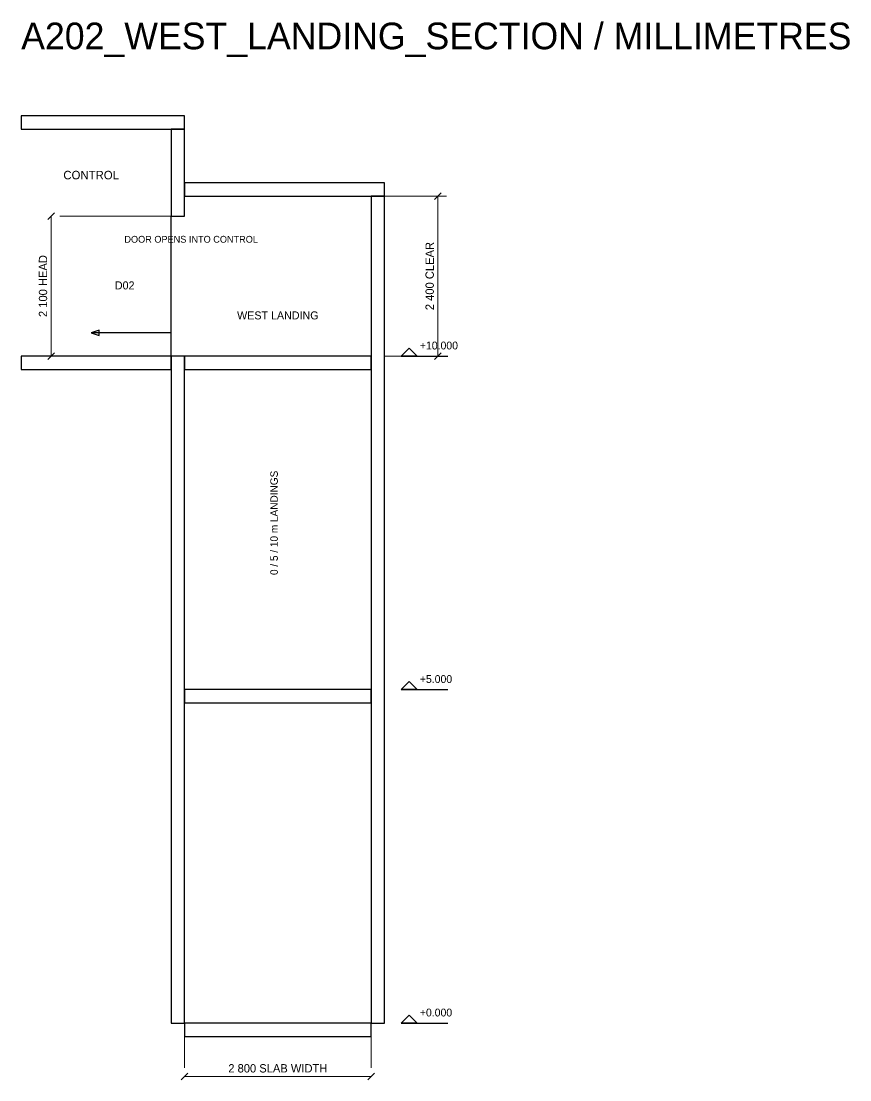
# Model space of a CAD drawing. Header units: millimetres. Extents: x -14174 to 142128, y -12275 to 247751.
# Drawn here: x -250 to 12180, y 179150 to 195021 of the extents above; entities that cross this region are included whole.
import ezdxf
from ezdxf.enums import TextEntityAlignment as Align

# ---------------------------------------------------------------- set-up
doc = ezdxf.new("R2010")
doc.units = ezdxf.units.MM
for name, color, linetype, lineweight in [('A-ANNO', 7, 'Continuous', 18), ('A-DIMS', 8, 'Continuous', 13), ('A-OUTLINE', 7, 'Continuous', 25), ('A-ROUTE', 30, 'Continuous', 25)]:
    doc.layers.add(name, color=color, linetype=linetype, lineweight=lineweight)

# ---------------------------------------------------------------- blocks, each defined once
blk = doc.blocks.new('A202_WEST_LANDING_SECTION')
at = {"layer": 'A-DIMS'}
for p, q in [((5200, 12400), (6130, 12400)), ((5950, 12350), (6050, 12450)), ((6000, 10000), (6000, 12400)), ((150, 12050), (250, 12150)), ((200, 10000), (200, 12100)), ((2000, 12100), (330, 12100)), ((150, 9950), (250, 10050)), ((2000, 10000), (330, 10000)), ((5200, 10000), (6130, 10000)), ((5950, 9950), (6050, 10050)), ((2200, 0), (2200, -670)), ((5000, 0), (5000, -670)), ((2150, -850), (2250, -750)), ((4950, -850), (5050, -750)), ((2200, -800), (5000, -800))]:
    blk.add_line(p, q, dxfattribs=at)
at = {"layer": 'A-OUTLINE'}
for p, q in [((2000, 10000), (2000, 12100)), ((5450, 10000), (6150, 10000)), ((5450, 5000), (6150, 5000)), ((5450, 0), (6150, 0))]:
    blk.add_line(p, q, dxfattribs=at)
for points in [[(-250, 13400), (2200, 13400), (2200, 13600), (-250, 13600)], [(2000, 12100), (2200, 12100), (2200, 13400), (2000, 13400)], [(2200, 12400), (5200, 12400), (5200, 12600), (2200, 12600)], [(5000, 0), (5200, 0), (5200, 12400), (5000, 12400)], [(-250, 9800), (2000, 9800), (2000, 10000), (-250, 10000)], [(2000, 0), (2200, 0), (2200, 10000), (2000, 10000)], [(2200, 9800), (5000, 9800), (5000, 10000), (2200, 10000)], [(5450, 10000), (5570, 10120), (5690, 10000)], [(5450, 5000), (5570, 5120), (5690, 5000)], [(2200, 4800), (5000, 4800), (5000, 5000), (2200, 5000)], [(2200, -200), (5000, -200), (5000, 0), (2200, 0)], [(5450, 0), (5570, 120), (5690, 0)]]:
    blk.add_lwpolyline(points, close=True, dxfattribs=at)
at = {"layer": 'A-ROUTE'}
blk.add_line((2000, 10350), (800, 10350), dxfattribs=at)
blk.add_lwpolyline([(800, 10350), (920, 10310), (920, 10390)], close=True, dxfattribs=at)
at = {"layer": 'A-ANNO'}
for s, height, p in [('CONTROL', 127.5, (800, 12650)), ('DOOR OPENS INTO CONTROL', 102.5, (2300, 11700)), ('WEST LANDING', 120, (3600, 10550)), ('2 800 SLAB WIDTH', 125, (3600, -740))]:
    blk.add_text(s, height=height, dxfattribs=at).set_placement(p, align=Align.CENTER)
for s, height, p in [('2 400 CLEAR', 125, (5940, 11200)), ('2 100 HEAD', 125, (140, 11050)), ('0 / 5 / 10 m LANDINGS', 112.5, (3600, 7500))]:
    blk.add_text(s, height=height, rotation=90, dxfattribs=at).set_placement(p, align=Align.CENTER)
blk.add_text('D02', height=120, dxfattribs=at).set_placement((1450, 11000), align=Align.RIGHT)
for s, p in [('+10.000', (5730, 10100)), ('+5.000', (5730, 5100)), ('+0.000', (5730, 100))]:
    blk.add_text(s, height=117.5, dxfattribs=at).set_placement(p)

msp = doc.modelspace()

# ---------------------------------------------------------------- block references
msp.add_blockref('A202_WEST_LANDING_SECTION', (0, 180000))

# ---------------------------------------------------------------- texts
at = {"layer": 'A-ANNO'}
msp.add_text('A202_WEST_LANDING_SECTION / MILLIMETRES', height=400, dxfattribs=at).set_placement((-250, 194600))

doc.saveas('drawing.dxf')
